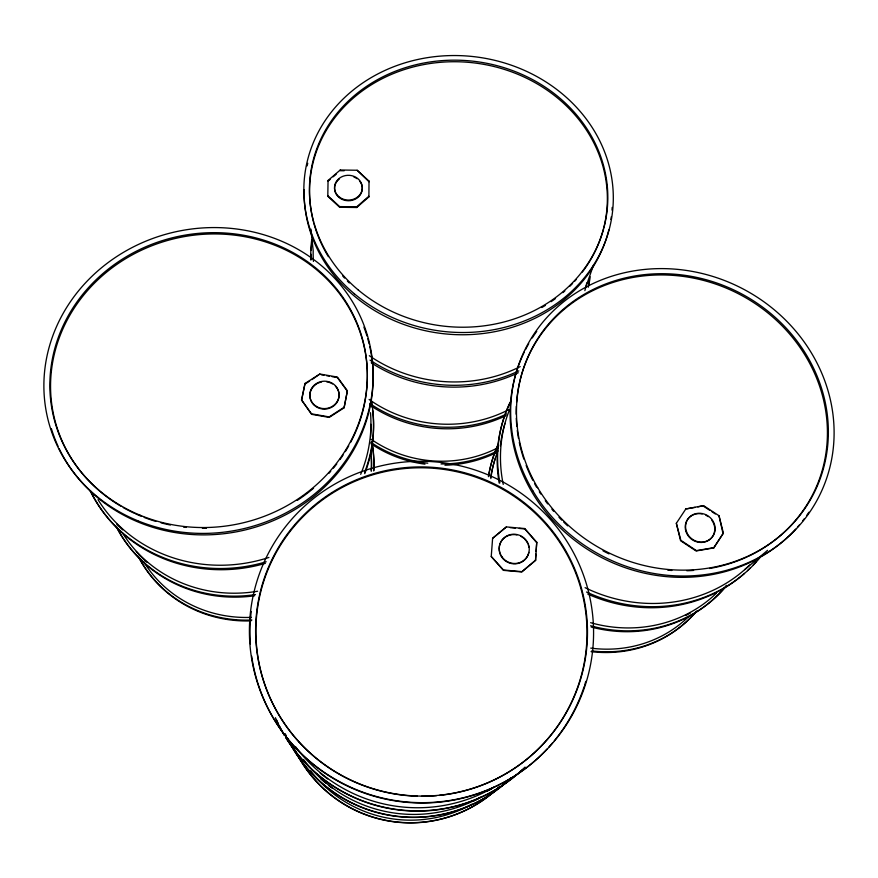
<?xml version="1.0" encoding="UTF-8"?>
<svg xmlns="http://www.w3.org/2000/svg" width="878" height="878" viewBox="0 0 878 878"><rect width="100%" height="100%" fill="white"/><g stroke="black" fill="none" stroke-linecap="round" stroke-linejoin="round"><path stroke-width="1.32" d="M368.892 196.902L369.023 181.077L357.159 170.255L340.236 170.003L328.054 180.484L327.801 196.321L339.665 207.274L356.731 207.504L368.892 196.902L368.881 196.222L356.709 206.835L339.632 206.593L327.757 195.64L327.801 196.321M535.525 560.427L536.754 542.22L524.616 528.534L506.386 526.91L492.613 538.302L491.241 556.498L503.368 570.349L521.762 571.973L535.525 560.427L535.909 554.051M536.052 551.505L536.754 542.22M344.077 407.82L347.392 390.809L337.361 377.057L319.866 374.017L305.028 383.445L301.516 399.929L311.569 414.328L329.217 417.401L344.077 407.82L347.392 390.809M301.593 400.434L305.028 383.445M492.613 538.302L506.386 526.91M585.867 286.854L593.517 265.09M491.241 556.498L503.511 570.009L521.927 571.644L535.701 560.076M536.59 542.582L524.616 528.534M686.069 508.581L676.334 523.299L680.571 540.716L696.078 550.978L713.704 547.949L723.395 533.1L719.005 515.737L703.563 505.629L685.74 508.977M713.704 547.949L723.395 533.1M676.334 523.299L680.889 540.354L696.419 550.627L714.066 547.598M697.845 506.935L703.563 505.629M719.005 515.737L722.715 532.233M330.128 179.43L328.098 181.175L328.054 180.484M333.168 176.807L336.219 174.195M744.731 569.613L767.57 550.341M301.516 399.929L311.503 413.834L329.162 416.918L344.044 407.326M305.105 383.971L309.66 381.063M311.942 379.614L319.866 374.017M687.09 508.746L695.156 507.385M344.176 170.76L340.269 170.705L340.236 170.003M510.151 527.634L515.353 528.106M519.26 528.446L524.462 528.907M321.271 374.785L323.96 375.246M326.649 375.718L329.338 376.179M332.027 376.651L337.404 377.584L347.425 391.325M703.223 506.035L709.83 510.359M712.036 511.797L715.34 513.959M310.977 229.18L313.194 250.91A138.208 125.247 7 0 0 313.435 261.435M339.632 206.593L339.665 207.274M356.709 206.835L356.731 207.504M357.159 170.255L369.023 181.768L369.023 181.077M505.958 415.623A128.451 118.003 7 0 1 369.967 405.197M506.397 414.054A128.879 118.332 7 0 1 369.945 403.595M509.031 409.51A126.783 116.379 7 0 1 369.111 399.457M589.259 280.247A139.964 126.959 7 0 1 588.589 284.187M518.261 372.744A139.964 126.959 7 0 1 371.24 362.801M311.021 259.581A139.964 126.959 7 0 1 311.021 254.269M311.185 250.296A139.964 126.959 7 0 1 311.92 242.339M590.214 276.757A140.469 127.343 7 0 1 588.249 287.26M518.777 370.878A140.469 127.343 7 0 1 370.066 360.134M310.878 260.02A140.469 127.343 7 0 1 311.69 240.045M586.778 282.87A138.208 125.247 7 0 1 584.858 290.64M520.193 366.609A138.208 125.247 7 0 1 369.32 355.7M611.297 216.8A154.352 137.769 7 0 1 610.912 219.456M608.816 229.926A154.352 137.769 7 0 1 439.944 333.278A154.352 137.769 7 0 1 304.172 189.758M307.135 165.876A154.352 137.769 7 0 1 307.75 163.275M612.175 207.438A154.352 137.769 7 0 1 611.999 210.116M498.21 447.593A116.741 108.367 6.9 0 1 371.01 439.187M603.559 228.565A149.128 133.061 7 0 1 582.323 272.081M576.297 279.434A149.128 133.061 7 0 1 574.464 281.465M572.599 283.451A149.128 133.061 7 0 1 569.723 286.36M564.85 290.914A149.128 133.061 7 0 1 562.842 292.659M555.489 298.531A149.128 133.061 7 0 1 551.077 301.692M545.359 305.412A149.128 133.061 7 0 1 541.847 307.519M349.301 282.968A149.128 133.061 7 0 1 347.381 281.037M344.571 278.074A149.128 133.061 7 0 1 342.749 276.054M328.394 256.694A149.128 133.061 7 0 1 313.907 223.44M313.556 222.123A149.128 133.061 7 0 1 457.273 61.756A149.128 133.061 7 0 1 603.888 227.27M496.707 451.292A118.684 110.2 6.9 0 1 441.03 463.957M427.784 463.189A118.684 110.2 6.9 0 1 370.867 442.314M496.333 452.62A118.332 109.904 6.9 0 1 444.948 465.208M424.974 464.155A118.332 109.904 6.9 0 1 370.889 443.664M359.541 180.978A13.883 12.38 0.8 0 1 357.072 198.088A13.883 12.38 0.8 0 1 337.8 196.31A13.883 12.38 0.8 0 1 339.215 179.101M353.9 177.016A13.883 12.38 0.8 0 1 357.006 178.673M371.899 442.951A135.574 127.672 -15.5 0 1 373.776 470.762M254.587 595.767A135.574 127.672 -15.5 0 1 116.379 526.394M371.877 441.458A136.035 128.078 -15.4 0 1 373.688 470.707M255.487 594.571A136.035 128.078 -15.4 0 1 116.083 526.383M371.317 458.36A132.918 125.203 -15.5 0 1 371.427 470.641M146.747 562.194A132.918 125.203 -15.5 0 1 136.222 551.527M251.448 617.355A122.788 116.489 -17.1 0 1 143.707 561.668M251.898 620.011A124.819 118.431 -17.1 0 1 138.076 556.169M99.686 491.12A158.973 146.571 -12.6 0 1 84.003 294.723A158.973 146.571 -12.6 0 1 293.45 253.994A158.973 146.571 -12.6 0 1 350.651 442.325M348.731 445.837A158.973 146.571 -12.6 0 1 345.306 451.61M343.1 455.034A158.973 146.571 -12.6 0 1 340.016 459.523M336.768 463.902A158.973 146.571 -12.6 0 1 333.366 468.172M330.721 471.288A158.973 146.571 -12.6 0 1 328.921 473.33M313.556 488.223A158.973 146.571 -12.6 0 1 297.28 500.383M206.407 528.271A158.973 146.571 -12.6 0 1 202.379 528.293M186.257 527.426A158.973 146.571 -12.6 0 1 183.601 527.129M170.409 525.022A158.973 146.571 -12.6 0 1 161.08 522.871M155.801 521.389A158.973 146.571 -12.6 0 1 144.179 517.427M141.665 516.44A158.973 146.571 -12.6 0 1 135.486 513.795M134.279 513.235A158.973 146.571 -12.6 0 1 123.227 507.561M120.835 506.178A158.973 146.571 -12.6 0 1 100.707 491.987M369.759 346.492A164.526 151.729 -12.6 0 1 259.175 525.966A164.526 151.729 -12.6 0 1 59.199 448.724M58.047 446.254A164.526 151.729 -12.6 0 1 51.352 428.585M363.909 327.132A164.526 151.729 -12.6 0 1 366.971 336.011M367.739 338.601A164.526 151.729 -12.6 0 1 369.133 343.847M371.076 452.763A133.84 125.982 -15.4 0 1 371.196 471.201M257.616 591.234A133.84 125.982 -15.4 0 1 122.481 532.858M250.976 620.9A124.424 118.091 -17.2 0 1 138.845 557.212M370.483 412.715A146.538 136.661 -13.9 0 1 360.682 474.329M268.909 557.453A146.538 136.661 -13.9 0 1 98.029 499.659M371.295 400.192A148.92 138.922 -14 0 1 364.546 472.605M266.199 561.755A148.92 138.922 -14 0 1 90.182 490.912M370.955 424.304A145.43 135.75 -14 0 1 370.615 436.662M122.646 529.895A145.43 135.75 -14 0 1 116.763 524.089M371.317 401.97A148.36 138.45 -14 0 1 372.195 407.227M372.557 409.861A148.36 138.45 -14 0 1 364.776 473.681M265.354 563.369A148.36 138.45 -14 0 1 90.675 491.153M335.429 386.21A14.63 13.697 -4.2 0 1 333.519 406.097A14.63 13.697 -4.2 0 1 312.469 403.32A14.63 13.697 -4.2 0 1 316.881 383.774M317.99 383.181A14.63 13.697 -4.2 0 1 321.6 381.996M326.66 381.831A14.63 13.697 -4.2 0 1 332.553 383.905M726.479 585.417A134.949 126.761 29.3 0 1 591.168 627.013M488.42 476.589A134.949 126.761 29.3 0 1 498.254 444.63M726.83 585.45A135.41 127.156 29.3 0 1 590.62 625.762M488.596 476.534A135.41 127.156 29.3 0 1 498.078 444.4M690.492 612.888A132.315 124.303 29.3 0 1 685.74 615.489M490.648 477.248A132.315 124.303 29.3 0 1 495.225 458.777M516.593 402.267A158.106 145.276 26.6 0 1 754.915 303.437A158.106 145.276 26.6 0 1 748.55 556.213M747.343 556.784A158.106 145.276 26.6 0 1 709.622 568.483M693.631 570.415A158.106 145.276 26.6 0 1 686.837 570.744M671.868 570.47A158.106 145.276 26.6 0 1 667.818 570.162M609.036 553.886A158.106 145.276 26.6 0 1 603.043 550.846M567.693 525.867A158.106 145.276 26.6 0 1 563.731 522.103M561.799 520.182A158.106 145.276 26.6 0 1 558.979 517.263M553.612 511.259A158.106 145.276 26.6 0 1 551.878 509.196M547.696 503.917A158.106 145.276 26.6 0 1 545.293 500.669M540.749 494.007A158.106 145.276 26.6 0 1 539.311 491.757M536.579 487.191A158.106 145.276 26.6 0 1 534.636 483.734M532.803 480.266A158.106 145.276 26.6 0 1 526.152 465.461M523.859 459.117A158.106 145.276 26.6 0 1 519.304 442.457M518.525 438.473A158.106 145.276 26.6 0 1 517.285 430.429M516.835 426.379A158.106 145.276 26.6 0 1 516.297 418.279M516.198 414.24A158.106 145.276 26.6 0 1 516.341 406.251M716.415 593.188A133.226 125.071 29.2 0 1 590.631 622.689M490.835 478.565A133.226 125.071 29.2 0 1 497.848 450.842M688.396 616.817A122.261 115.72 30.7 0 1 590.751 648.107M696.967 610.858A124.281 117.663 30.8 0 1 591.728 650.905M756.046 561.788A147.625 137.363 28 0 1 753.28 564.839M750.427 567.792A147.625 137.363 28 0 1 747.496 570.645M744.478 573.4A147.625 137.363 28 0 1 587.766 594.066M499.176 483.043A147.625 137.363 28 0 1 505.849 412.726M506.858 410.191A147.625 137.363 28 0 1 510.239 402.684M760.161 557.442A148.184 137.813 27.9 0 1 586.526 592.024M499.878 482.9A148.184 137.813 27.9 0 1 510.129 402.146M749.647 565.026A145.814 135.574 27.9 0 1 585.077 587.667M503.237 484.415A145.814 135.574 27.9 0 1 509.503 409.763M808.923 512.214A163.637 150.39 26.7 0 1 806.652 515.507M804.281 518.755A163.637 150.39 26.7 0 1 802.646 520.895M799.232 525.088A163.637 150.39 26.7 0 1 797.454 527.129M795.644 529.149A163.637 150.39 26.7 0 1 586.274 548.585A163.637 150.39 26.7 0 1 524.298 352.045M525.505 349.631A163.637 150.39 26.7 0 1 528.732 343.715M532.222 337.986A163.637 150.39 26.7 0 1 536.732 331.401M500.339 446.046A144.716 134.674 28 0 1 504.993 423.361M695.947 611.725A123.897 117.323 30.8 0 1 591.037 651.652M711.893 520.336A15.135 14.037 35.3 0 1 707.701 540.859A15.135 14.037 35.3 0 1 686.761 533.517A15.135 14.037 35.3 0 1 694.663 514.288M695.87 513.97A15.135 14.037 35.3 0 1 702.235 513.992M705.934 515.287A15.135 14.037 35.3 0 1 708.195 516.648M510.974 777.93A140.337 139.975 72 0 1 287.271 737.849M332.114 788.093A137.594 137.231 72.6 0 1 328.855 785.623M325.661 783.033A137.594 137.231 72.6 0 1 320.503 778.512M478.51 798.519A137.594 137.231 72.6 0 1 473.692 800.999M585.78 681.372A171.44 169.882 15.4 0 1 584.594 685.235M584.177 686.508A171.44 169.882 15.4 0 1 554.27 740.834M552.547 742.909A171.44 169.882 15.4 0 1 548.991 746.958M547.17 748.934A171.44 169.882 15.4 0 1 370.286 795.073A171.44 169.882 15.4 0 1 251.668 656.118M250.373 643.969A171.44 169.882 15.4 0 1 251.251 611.472M511.457 777.557A140.831 140.48 70.4 0 1 288.116 739.737M286.36 736.126A140.831 140.48 70.4 0 1 285.262 733.712M471.87 804.237A127.123 126.41 88.1 0 1 310.582 770.796M499.319 786.875A129.242 128.495 88.2 0 1 296.753 753.576M295.557 751.217A129.242 128.495 88.2 0 1 293.845 747.661M417.379 796.214A165.679 164.142 15.3 0 1 276.482 552.021A165.679 164.142 15.3 0 1 559.297 541.682A165.679 164.142 15.3 0 1 439.241 795.413M436.52 795.666A165.679 164.142 15.3 0 1 421.473 796.28M493.853 787.248A152.048 151.444 24.6 0 1 295.425 746.552M480.464 797.268A138.548 138.208 69.4 0 1 303.481 759.459M498.913 787.193A128.836 128.078 88.5 0 1 295.337 750.657M522.662 769.479A154.506 153.913 25.1 0 1 285.877 737.707M284.483 735.413A154.506 153.913 25.1 0 1 275.385 717.688M491.735 788.663A150.851 150.314 26.3 0 1 487.005 791.243M327.637 778.929A150.851 150.314 26.3 0 1 320.196 773.09M525.033 767.087A153.902 153.332 25.9 0 1 285.921 737.75M284.494 735.391A153.902 153.332 25.9 0 1 279.237 725.733M278.041 723.274A153.902 153.332 25.9 0 1 276.34 719.576M528.83 552.394A15.091 14.542 24.8 0 1 511.259 563.511A15.091 14.542 24.8 0 1 499.395 546.017A15.091 14.542 24.8 0 1 516.999 534.932M520.687 536.249A15.091 14.542 24.8 0 1 523.946 538.444M524.89 539.344A15.091 14.542 24.8 0 1 527.799 543.625M528.282 544.821A15.091 14.542 24.8 0 1 528.918 547.312M354.383 293.79A154.967 138.219 7 0 0 609.738 227.336A154.967 138.219 7 0 0 411.584 60.966A154.967 138.219 7 0 0 354.383 293.79M358.015 289.762A149.425 133.269 7 0 0 604.338 225.975A149.425 133.269 7 0 0 413.494 65.345A149.425 133.269 7 0 0 358.015 289.762M339.841 197.418A13.894 12.391 0.8 0 0 362.164 189.461A13.894 12.391 0.8 0 0 343.21 176.182A13.894 12.391 0.8 0 0 339.841 197.418M137.769 520.753A165.218 152.289 -12.5 0 0 372.634 363.097A165.218 152.289 -12.5 0 0 115.161 257.594A165.218 152.289 -12.5 0 0 137.769 520.753M140.195 515.265A159.302 146.835 -12.5 0 0 366.85 363.514A159.302 146.835 -12.5 0 0 118.749 261.49A159.302 146.835 -12.5 0 0 140.195 515.265M316.376 406.426A14.652 13.708 -4.1 0 0 339.051 395.572A14.652 13.708 -4.1 0 0 317.858 382.698A14.652 13.708 -4.1 0 0 316.376 406.426M532.803 490.758A164.318 150.939 26.6 0 0 812.907 507.297A164.318 150.939 26.6 0 0 671.44 268.898A164.318 150.939 26.6 0 0 532.803 490.758M537.731 487.762A158.446 145.539 26.6 0 0 807.826 504.016A158.446 145.539 26.6 0 0 671.692 274.002A158.446 145.539 26.6 0 0 537.731 487.762M686.585 532.002A15.146 14.059 35.3 0 0 711.926 537.446A15.146 14.059 35.3 0 0 702.554 513.597A15.146 14.059 35.3 0 0 686.585 532.002M294.393 746.454A172.198 170.595 15.2 0 0 585.516 684.368A172.198 170.595 15.2 0 0 384.553 465.066A172.198 170.595 15.2 0 0 294.393 746.454M298.849 741.723A166.041 164.482 15.2 0 0 579.645 682.25A166.041 164.482 15.2 0 0 386.155 470.531A166.041 164.482 15.2 0 0 298.849 741.723M501.832 556.729A15.102 14.553 24.8 0 0 527.755 555.631A15.102 14.553 24.8 0 0 513.191 534.219A15.102 14.553 24.8 0 0 501.832 556.729"/></g></svg>
